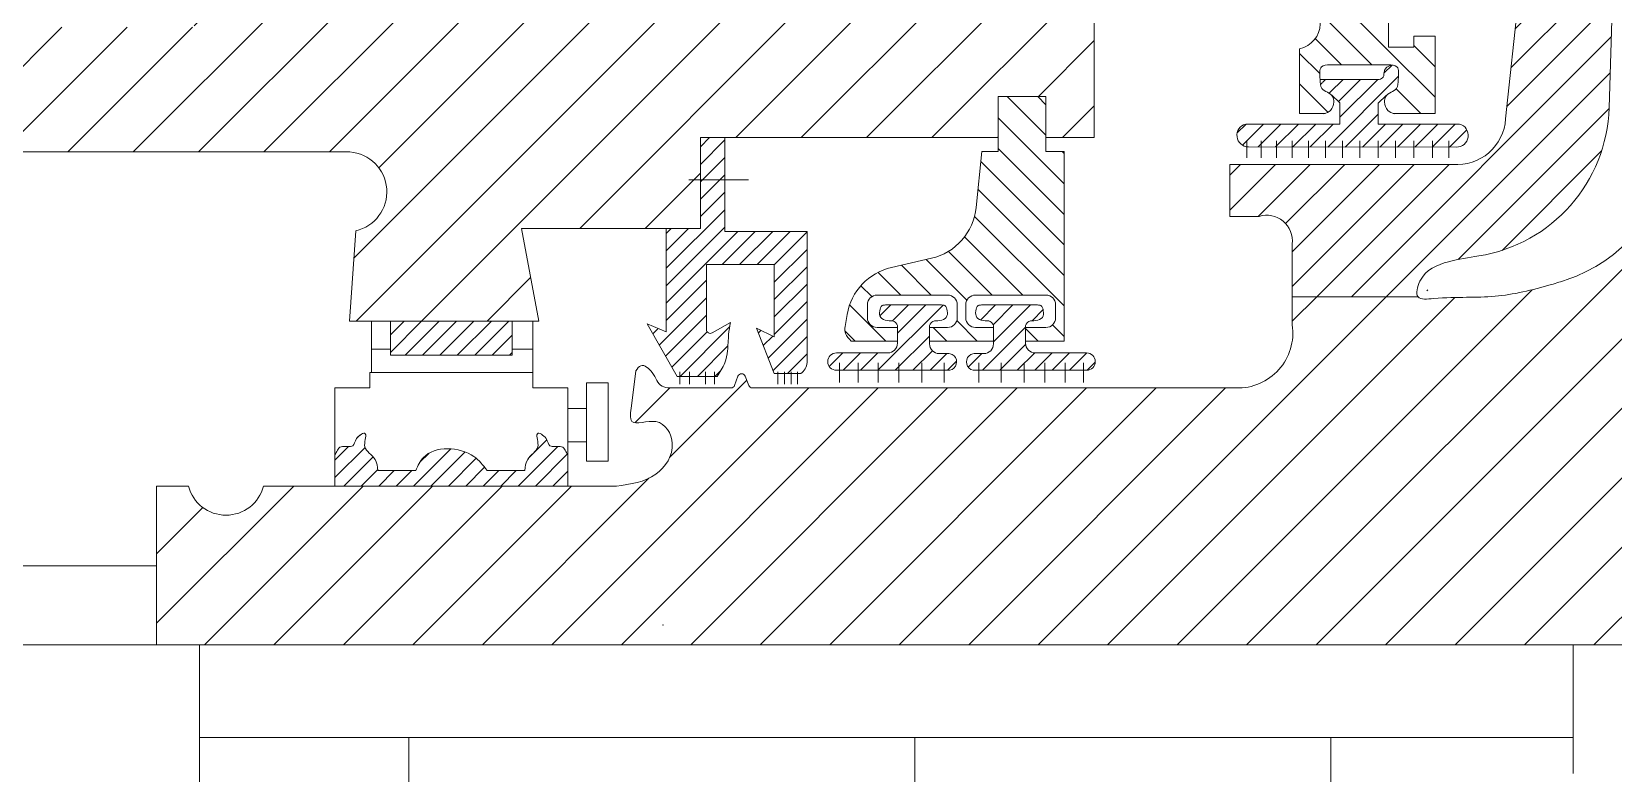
# Model space of a CAD drawing. Extents: x 0 to 420, y 0 to 297.
# Drawn here: x 233.63 to 252.95, y 191.19 to 200.25 of the extents above; entities that cross this region are included whole.
import ezdxf

# ---------------------------------------------------------------- set-up
doc = ezdxf.new("R2010")
doc.units = 0
doc.layers.get('0').update_dxf_attribs({"linetype": 'CONTINUOUS'})
pattern_1 = [(135, (-22278.84894499822, -14110.31309145952), (-0.1862814041743454, -0.1862814041743451), [])]
pattern_2 = [(45, (-22278.84894499822, -14110.31309145952), (-0.1064465166710545, 0.1064465166710544), [])]

msp = doc.modelspace()

# ---------------------------------------------------------------- hatches: boundary and pattern name
at = {"lineweight": 0}
h = msp.add_hatch(dxfattribs=at)
h.set_pattern_fill('ANSI31', color=256, scale=0.0945, style=0)
h.set_pattern_definition([(45, (-55.34396008155169, 175.7799266592022), (-0.2121585508602587, 0.2121585508602587), [])])
edge = h.paths.add_edge_path()
edge.add_spline(control_points=[(253.196506660055, 209.0008462653882), (253.2138458095129, 209.0622311244546), (253.2311849589711, 209.1236159835211), (253.2523498266754, 209.1831843504041)], knot_values=[0, 0, 0, 0, 1.002446582501522, 1.002446582501522, 1.002446582501522, 1.002446582501522], degree=3, periodic=0)
edge.add_line((253.2523498266754, 209.1831843504039), (253.2481003552102, 209.3951984292076))
edge.add_line((253.2481003552102, 209.3951984292076), (253.0062390211919, 209.3951984292076))
edge.add_line((253.0062390211919, 209.3951984292076), (253.0062390211919, 209.7382428149401))
edge.add_line((253.0062390211919, 209.7382428149404), (253.2324963981766, 209.7382428149404))
edge.add_line((253.2324963981766, 209.7382428149404), (253.2324963981766, 209.8707823175295))
edge.add_line((253.2324963981766, 209.8707823175295), (252.3508749180318, 209.8707823175295))
edge.add_line((252.3508749180318, 209.8707823175295), (252.3508749180319, 209.3484198586161))
edge.add_line((252.3508749180319, 209.3484198586164), (252.6909482857198, 208.9589441897683))
edge.add_line((252.6909482857198, 208.9589441897681), (251.636829447372, 199.1826490556299))
edge.add_arc((251.0443782614352, 199.2180728466891), 0.5935092692544636, 265.2912043167679, 356.57824940038256, ccw=False)
edge.add_line((250.9956561922377, 198.6265667920592), (248.2678240997084, 198.6265667920575))
edge.add_line((248.2678240997084, 198.6265667920576), (248.2678240997084, 197.9912055244639))
edge.add_line((248.2678240997084, 197.9912055244636), (248.6258478458344, 197.991205524462))
edge.add_arc((248.7196104707946, 197.6917167731084), 0.3138231062665551, -6.708132261792684, 107.38406581966879, ccw=False)
edge.add_line((249.0312851691512, 197.6550585621439), (249.0312851691512, 197.0103644918281))
edge.add_line((249.0312851691512, 197.0103644918281), (250.5679413967744, 197.0103644918281))
edge.add_spline(control_points=[(250.5679413967755, 197.0103644918287), (250.5373329431056, 197.0482718942323), (250.6022004969365, 197.3217399510207), (250.9224536685088, 197.4496953930476), (251.1868972949253, 197.4891182573237), (251.3096372071237, 197.5086766751241)], knot_values=[9.011791473894538, 9.011791473894538, 9.011791473894538, 9.01179147390772, 10.0167667453778, 12.25855918989858, 14.23850432097835, 14.23850432097835, 14.23850432097835, 14.23850432097835], degree=3, periodic=0)
edge.add_arc((251.0122209073867, 199.3751288027312), 1.890000000000014, 279.4549180203134, 358.2540696542253)
edge.add_line((252.9013434889318, 199.3175451948532), (253.196506660055, 209.0008462653882))
at = {"lineweight": 0, "ltscale": 0.0007}
h = msp.add_hatch(dxfattribs=at)
h.set_pattern_fill('ANSI31', color=256, scale=0.17780091442155, style=0)
h.set_pattern_definition([(45, (-22278.84894499822, -14110.31309145952), (-0.3991744375164543, 0.3991744375164539), [])])
h.paths.add_polyline_path([(238.7594276675531, 200.5465273521364), (235.6868652759452, 200.546527352132), (235.612311021324, 200.3020565969904), (229.1898445483112, 200.3020565969904), (229.1898445483112, 198.7786928296415), (237.5182685884433, 198.7786928296415, -0.8617734247833491), (237.5907524874758, 197.8146620893897), (237.5151980150386, 196.7126290624115), (238.7594276675487, 196.7126290624095)])
h.paths.add_polyline_path([(241.8015412041306, 198.9535135860285), (242.0290885674585, 198.9535135860285), (245.4383071744569, 198.9535135860285), (245.4383071744569, 199.4555806092058), (246.0219149470603, 199.4555806092058), (246.0219149470558, 198.9535135860263), (246.6131819028774, 198.9535135860285), (246.6131819028774, 201.951653481652), (246.6131819028774, 202.2105601540824), (247.1166854959279, 202.2105601540824), (247.1166854959279, 201.6182630603255), (247.5008867774544, 201.6182630603255), (247.5008867774502, 202.3753923712074, 0.414213562371451), (246.7896831197614, 203.086596028892), (245.3472345678354, 203.086596028892, 0.3264543572268774), (245.0696558980504, 202.7135709713765), (244.921944776606, 201.1891395506197, -0.3861965370606125), (244.2140564701414, 200.5465273521364), (238.7594276675531, 200.546527352132), (238.7594276675487, 196.7126290624095), (239.8271664803944, 196.7126290624137), (239.6156131531916, 197.84485467186), (241.3835861995119, 197.8448546718577), (241.8015412041394, 197.8448546718577)])
at = {"lineweight": 0}
h = msp.add_hatch(dxfattribs=at)
h.set_pattern_fill('ANSI31', color=256, scale=0.189, style=0)
h.set_pattern_definition([(45, (-55.34396008155169, 175.7799266592022), (-0.4243171017205177, 0.4243171017205176), [])])
edge = h.paths.add_edge_path()
edge.add_line((257.6912219167489, 192.7592928588522), (257.6912219167489, 194.0459089506076))
edge.add_line((257.6912219167489, 194.0459089506076), (256.9114037160248, 201.638774903199))
edge.add_line((256.9114037160251, 201.638774903199), (256.9114037160251, 202.5778924903068))
edge.add_line((256.9114037160251, 202.5778924903068), (253.9315336095485, 202.5778924903068))
edge.add_line((253.9315336095485, 202.5778924903068), (253.9315336095488, 202.1444765947642))
edge.add_line((253.9315336095485, 202.1444765947642), (254.1263673128952, 201.9358734569547))
edge.add_line((254.1263673128952, 201.9358734569547), (253.6515545851068, 198.7420452715365))
edge.add_arc((251.7805764870479, 199.0095166841852), 1.889999999999984, 288.4150253243628, 351.8642308385131, ccw=False)
edge.add_spline(control_points=[(252.3776234436701, 197.2162975309335), (252.3174305596409, 197.1962564901301), (252.030046373954, 197.105335166485), (251.4737976131552, 196.9769294016645), (251.0051870105824, 197.0183881689537), (250.5988781674152, 196.9720504813821), (250.5679413967759, 197.0103644918281)], knot_values=[14.23850432096517, 14.23850432096517, 14.23850432096517, 14.23850432096517, 15.23236291678472, 18.94095537874182, 22.91462814806791, 23.93038313544675, 23.93038313544675, 23.93038313544675, 23.93038313545993], degree=3, periodic=0)
edge.add_line((250.5679413967759, 197.0103644918281), (249.031285169151, 197.0103644918281))
edge.add_line((249.0312851691512, 197.0103644918281), (249.0312851691512, 196.665648621596))
edge.add_arc((248.3665129293858, 196.5678736166245), 0.6719241641438348, -91.77983746123579, 8.367099400640313, ccw=False)
edge.add_line((248.3456436178927, 195.8962736209438), (242.4379381920425, 195.8962736209386))
edge.add_arc((242.4379381920407, 195.9436871981177), 0.0474135771790556, 201.3462451417548, 270.0000000023888, ccw=False)
edge.add_line((242.3937772937341, 195.9264285086632), (242.3491785888903, 196.0405460304191))
edge.add_arc((242.3050176905841, 196.0232873409635), 0.04741357717906, 21.3462451428764, 160.2118592233082)
edge.add_arc((242.3050176905738, 196.0232873409352), 0.04741357717906, 159.9607615736271, 160.2118591865852, ccw=False)
edge.add_line((242.2604746180548, 196.0395342480707), (242.2195887966723, 195.9274402910176))
edge.add_arc((242.175045724142, 195.9436871981227), 0.0474135771790705, 269.99999999994805, 339.96076161312334, ccw=False)
edge.add_line((242.1750457241417, 195.8962736209438), (241.4288554785221, 195.8962736209438))
edge.add_spline(control_points=[(241.4288554785164, 195.8962736209447), (241.3942702241822, 195.8997786835927), (241.2853252507864, 195.910819775071), (241.2478411078424, 196.0762680561873), (241.08678606972, 196.2085174478973), (241.0328409527545, 196.1334906582827), (241.0138003175902, 196.1070089708022)], knot_values=[0, 0, 0, 0, 0.515473997197407, 1.623764288927799, 2.463472267092225, 2.921538751147716, 2.921538751147716, 2.921538751147716, 2.921538751147716], degree=3, periodic=0)
edge.add_line((241.0138003175867, 196.107008970799), (240.959331974019, 195.6787296427825))
edge.add_spline(control_points=[(240.959331974019, 195.6787296427562), (240.9479506724012, 195.599411955439), (240.9190864449557, 195.3982536130936), (241.3145844883175, 195.5754241322401), (241.5410989608359, 195.1767276431977), (241.2648929279117, 194.7633322318445), (240.9476409204982, 194.7206279688832), (240.7753618373935, 194.6974380407006)], knot_values=[0, 0, 0, 0, 1.007748197397605, 2.555759802715148, 4.309780615343718, 6.558903035450311, 9.231655552346483, 9.231655552346483, 9.231655552346483, 9.231655552346483], degree=3, periodic=0)
edge.add_line((240.7753618373832, 194.6974380406991), (237.3375689918425, 194.6974380406991))
edge.add_line((237.3375689918424, 194.6974380406991), (236.4649757688936, 194.6974380406991))
edge.add_arc((236.0065498291655, 194.8158051183578), 0.4734607769276399, 194.4777475832825, 345.52225241650683, ccw=False)
edge.add_line((235.5481238894371, 194.6974380407008), (235.1582813550678, 194.6974380406991))
edge.add_line((235.1582813550677, 194.6974380406991), (235.1582813550678, 192.7592928588522))
edge.add_line((235.1582813550682, 192.7592928588522), (257.6912219167489, 192.7592928588522))
at = {"lineweight": 0, "ltscale": 0.0007}
h = msp.add_hatch(dxfattribs=at)
h.set_pattern_fill('ANSI31', color=256, scale=0.08297376006339, angle=90, style=0)
h.set_pattern_definition(pattern_1)
edge = h.paths.add_edge_path()
edge.add_arc((249.055532725048, 200.3514318091041), 0.3187155787680528, -78.0647309598325, 74.8876110739094, ccw=False)
edge.add_line((249.1214451714208, 200.0396062656306), (249.1214451714208, 199.2480118876052))
edge.add_line((249.1214451714208, 199.2480118876052), (249.4327535950258, 199.2480118876052))
edge.add_spline(control_points=[(249.4327535950258, 199.2480118876052), (249.4577973993648, 199.2580103235754), (249.5155572602421, 199.2846788634255), (249.5431695024785, 199.374884547692), (249.5297989821424, 199.4967365566219), (249.3713050849585, 199.5240234855363), (249.3746087047993, 199.6769833524675), (249.3500717015317, 199.8346513477012), (249.4502981720734, 199.8418307069942), (249.4907803215646, 199.8447304987782)], knot_values=[0.0001250837086774, 0.0001250837086774, 0.0001250837086774, 0.0001250837086774, 0.0007798178692667, 0.0017006906780696, 0.0022854838850282, 0.0036729707539651, 0.0046142363945915, 0.0059269438086098, 0.0068164211152129, 0.0068164211152129, 0.0068164211152129, 0.0068164211152129], degree=3, periodic=0)
edge.add_line((249.4907803215648, 199.8447304987784), (250.2068181543404, 199.8447304987784))
edge.add_spline(control_points=[(250.2068181543404, 199.8447304987782), (250.2473003038316, 199.84183070699), (250.3475267743774, 199.8346513476971), (250.3229897711059, 199.6769833524675), (250.326293390951, 199.5240234855426), (250.1677994937709, 199.4967365566195), (250.1544289734222, 199.3748845476941), (250.1820412156587, 199.284678863421), (250.2398010765441, 199.2580103235761), (250.264844880885, 199.2480118876052)], knot_values=[0.0001250837086663, 0.0001250837086663, 0.0001250837086663, 0.0001250837086663, 0.0010145610152418, 0.0023272684292633, 0.0032685340698897, 0.0046560209388038, 0.0052408141457676, 0.0061616869545705, 0.0068164211151959, 0.0068164211151959, 0.0068164211151959, 0.0068164211151959], degree=3, periodic=0)
edge.add_line((250.264844880885, 199.2480118876052), (250.7750700391778, 199.2480118876052))
edge.add_line((250.7750700391778, 199.2480118876052), (250.7750700391778, 200.194510863229))
edge.add_line((250.7750700391778, 200.194510863229), (250.5167177494542, 200.194510863229))
edge.add_line((250.5167177494545, 200.194510863229), (250.5167177494545, 200.0568105069631))
edge.add_line((250.5167177494545, 200.0568105069631), (250.2066098950161, 200.0568105069631))
edge.add_line((250.2066098950159, 200.0568105069631), (250.2066098950159, 201.3470121269165))
edge.add_line((250.2066098950159, 201.3470121269165), (250.4129340878554, 201.3470121269165))
edge.add_line((250.4129340878554, 201.3470121269165), (250.4129340878554, 202.0605498188276))
edge.add_line((250.4129340878554, 202.0605498188276), (248.6273708433473, 202.0605498188276))
edge.add_spline(control_points=[(248.6273708433499, 202.0605498188285), (248.5647524012207, 202.0555704669692), (248.4454882133067, 202.0460867057035), (248.2183094503595, 201.9701054211592), (248.2062136850029, 201.7017735418353), (248.0549050620017, 201.6408603991763), (247.9987731325772, 201.6182630603235)], knot_values=[0, 0, 0, 0, 0.0016135877302524, 0.0030732676144958, 0.0055337058335361, 0.0069847873884543, 0.0069847873884543, 0.0069847873884543, 0.0069847873884543], degree=3, periodic=0)
edge.add_line((247.9987731325767, 201.6182630603227), (247.500886777452, 201.6182630603227))
edge.add_line((247.500886777452, 201.6182630603227), (247.1166854959291, 201.6182630603227))
edge.add_line((247.1166854959291, 201.6182630603227), (247.1166854959291, 201.9516534816494))
edge.add_line((247.1166854959291, 201.9516534816494), (246.6131819028793, 201.9516534816511))
edge.add_line((246.6131819028794, 201.9516534816511), (246.6131819028794, 200.9983275594339))
edge.add_spline(control_points=[(246.6131819028859, 200.9983275594247), (246.6639918682446, 200.9030535329896), (246.7605365432403, 200.722022118136), (246.9599131192711, 200.6793428491095), (247.0543608950052, 200.6591250175558)], knot_values=[0, 0, 0, 0, 0.0025863632722648, 0.004914382439979, 0.004914382439979, 0.004914382439979, 0.004914382439979], degree=3, periodic=0)
edge.add_line((247.054360895008, 200.6591250175548), (249.1386261039823, 200.6591250175548))
h = msp.add_hatch(dxfattribs=at)
h.set_pattern_fill('ANSI31', color=256, scale=0.04741357717908, style=0)
h.set_pattern_definition(pattern_2)
edge = h.paths.add_edge_path()
edge.add_line((249.6143820511165, 199.1192114875955), (248.4624204745378, 199.1192114875991))
edge.add_arc((248.4975603557174, 198.9816149101002), 0.1420127789626814, 104.3261757103216, 264.7366841243744)
edge.add_line((248.4845330907754, 198.8402009088245), (251.0346180875213, 198.8377281964486))
edge.add_arc((251.0382461858478, 198.9807979490716), 0.1431157476069979, 268.5473506776963, 435.2720869198931)
edge.add_line((251.0746303797497, 199.1192114875974), (250.0793518986763, 199.1192114876009))
edge.add_line((250.0793518986763, 199.1192114876009), (250.0793518986763, 199.3758858679845))
edge.add_line((250.0793518986763, 199.3758858679845), (250.1798453911699, 199.4672040373511))
edge.add_spline(control_points=[(250.1798453919823, 199.467204037926), (250.2110937024772, 199.5044017652082), (250.3261953329444, 199.5285636385579), (250.3229897711059, 199.6769833524675), (250.3447618613019, 199.816884781146), (250.2765047864406, 199.8368491954617), (250.253971798606, 199.8402021174497)], knot_values=[0.0023935696567361, 0.0023935696567361, 0.0023935696567361, 0.0023935696567361, 0.0036729707539724, 0.0046142363945988, 0.0059269438086203, 0.0064622064252614, 0.0064622064252614, 0.0064622064252614, 0.0064622064252614], degree=3, periodic=0)
edge.add_spline(control_points=[(250.2539717986148, 199.8402021174521), (250.2305610962693, 199.8338804446689), (250.190317265833, 199.8230132641912), (250.1441828160536, 199.7664198285155), (250.1596510061105, 199.6890025342835), (250.1126020401357, 199.6714159913919), (250.0943284479985, 199.6645854626996)], knot_values=[0, 0, 0, 0, 0.0005996464297665, 0.0010308135520475, 0.0017352761428859, 0.0021826399942349, 0.0021826399942349, 0.0021826399942349, 0.0021826399942349], degree=3, periodic=0)
edge.add_line((250.0943284480009, 199.664585462701), (249.3708468675826, 199.664585462701))
edge.add_spline(control_points=[(249.3708468675824, 199.6645854627035), (249.373417785127, 199.6218429539523), (249.3714490138614, 199.5306874925622), (249.4813240464434, 199.5055378684313), (249.5138885572483, 199.4715079786696)], knot_values=[0.0024441314767322, 0.0024441314767322, 0.0024441314767322, 0.0024441314767581, 0.0033853971173845, 0.0046142363946174, 0.0046142363946174, 0.0046142363946174, 0.0046142363946174], degree=3, periodic=0)
edge.add_line((249.5138885572667, 199.4715079786569), (249.6143820511165, 199.3801898080583))
edge.add_line((249.6143820511165, 199.3801898080583), (249.6143820511164, 199.1192114875955))
h = msp.add_hatch(dxfattribs=at)
h.set_pattern_fill('ANSI31', color=256, scale=0.08297376006339, angle=90, style=0)
h.set_pattern_definition(pattern_1)
edge = h.paths.add_edge_path()
edge.add_line((246.2440346175699, 198.7852279172182), (246.0219149470594, 198.7852279172182))
edge.add_line((246.0219149470594, 198.7852279172182), (246.0219149470594, 198.9535135860282))
edge.add_line((246.0219149470594, 198.9535135860282), (246.0219149470594, 199.4555806092054))
edge.add_line((246.0219149470594, 199.4555806092052), (245.4383071744573, 199.4555806092052))
edge.add_line((245.4383071744573, 199.4555806092052), (245.4383071744573, 198.9535135860282))
edge.add_line((245.4383071744573, 198.9535135860282), (245.4383071744573, 198.7852279172182))
edge.add_line((245.4383071744573, 198.7852279172182), (245.2389317363952, 198.7852279172182))
edge.add_line((245.2389317363954, 198.7852279172182), (245.1705158600992, 198.1017289397886))
edge.add_arc((244.4628485376389, 198.172563983571), 0.7112036576861998, 282.9825090222438, 354.28393088042213, ccw=False)
edge.add_line((244.6226229946197, 197.4795396220926), (244.1357458205847, 197.3672917121751))
edge.add_arc((244.2955202775639, 196.6742673506963), 0.7112036576862013, 102.9825090220789, 170.2083300877178)
edge.add_line((243.5946769835786, 196.7952190765301), (243.5691651702459, 196.6473932958857))
edge.add_spline(control_points=[(243.5691651702467, 196.6473932958796), (243.5672990819475, 196.617981791758), (243.5628752439481, 196.5482574758684), (243.6133883873117, 196.4981885457387), (243.6425937916829, 196.469239974068)], knot_values=[0, 0, 0, 0, 0.0007157442179724, 0.0016967774154933, 0.0016967774154933, 0.0016967774154933, 0.0016967774154933], degree=3, periodic=0)
edge.add_line((243.6425937916816, 196.4692399740701), (244.2088897204457, 196.4692399740684))
edge.add_line((244.2088897204458, 196.4692399740684), (244.2088897204458, 196.6355416460277))
edge.add_line((244.2088897204458, 196.6355416460277), (244.0123287182422, 196.6355416460277))
edge.add_line((244.0123287182422, 196.6355416460277), (243.960296344224, 196.635541646023))
edge.add_arc((243.9602963442119, 196.7540755889705), 0.1185339429477006, 179.9999999987849, 270.0000000058369, ccw=False)
edge.add_line((243.8417624012645, 196.754075588973), (243.8417624012676, 196.9127567375191))
edge.add_arc((243.9602963442153, 196.9127567375172), 0.1185339429477006, 89.9999999998879, 179.999999999059, ccw=False)
edge.add_line((243.9602963442153, 197.0312906804649), (244.8209001361564, 197.0312906804633))
edge.add_arc((244.8209001361567, 196.9127567375157), 0.1185339429477, 1.2151986084063537e-09, 90.000000000162, ccw=False)
edge.add_line((244.9394340791045, 196.912756737518), (244.9394340791079, 196.7540755889719))
edge.add_arc((244.8209001361602, 196.7540755889689), 0.1185339429477, -90.00000000556457, 1.4874217413307633e-09, ccw=False)
edge.add_line((244.8209001361486, 196.6355416460209), (244.76886776213, 196.6355416460261))
edge.add_line((244.76886776213, 196.6355416460261), (244.6003587252751, 196.6355416460277))
edge.add_line((244.6003587252751, 196.6355416460277), (244.6003587252727, 196.4692399740735))
edge.add_line((244.6003587252727, 196.4692399740733), (245.3822336168335, 196.4692399740667))
edge.add_line((245.3822336168335, 196.4692399740667), (245.3822336168309, 196.6355416460277))
edge.add_line((245.3822336168309, 196.6355416460277), (245.2137245799761, 196.6355416460261))
edge.add_line((245.2137245799761, 196.6355416460261), (245.1616922059579, 196.6355416460209))
edge.add_arc((245.1616922059462, 196.7540755889686), 0.1185339429477, 179.9999999987827, 270.00000000583907, ccw=False)
edge.add_line((245.0431582629982, 196.7540755889713), (245.0431582630017, 196.9127567375175))
edge.add_arc((245.1616922059494, 196.9127567375157), 0.1185339429477, 90.00000000011221, 179.999999999057, ccw=False)
edge.add_line((245.161692205949, 197.0312906804632), (246.0222959978899, 197.0312906804649))
edge.add_arc((246.022295997891, 196.9127567375172), 0.1185339429477001, 1.2151986084063537e-09, 90.00000000038841, ccw=False)
edge.add_line((246.1408299408384, 196.9127567375196), (246.1408299408418, 196.7540755889735))
edge.add_arc((246.0222959978942, 196.7540755889705), 0.1185339429477, -90.00000000556457, 1.4874217413307633e-09, ccw=False)
edge.add_line((246.0222959978827, 196.6355416460228), (245.9702636238642, 196.6355416460277))
edge.add_line((245.9702636238642, 196.6355416460277), (245.7737026216603, 196.6355416460277))
edge.add_line((245.7737026216605, 196.6355416460277), (245.7737026216605, 196.4692399740667))
edge.add_line((245.7737026216605, 196.4692399740667), (246.2440346175699, 196.4692399740701))
edge.add_line((246.2440346175699, 196.4692399740701), (246.2440346175699, 198.7852279172182))
h = msp.add_hatch(dxfattribs=at)
h.set_pattern_fill('ANSI31', color=256, scale=0.04741357717908, style=0)
h.set_pattern_definition(pattern_2)
edge = h.paths.add_edge_path()
edge.add_line((242.0994191778731, 197.8074548439678), (242.0994191778731, 198.4390286146018))
edge.add_line((242.0994191778731, 198.4390286146018), (241.8015412041394, 198.4390286146018))
edge.add_line((241.8015412041394, 198.4390286146018), (241.8015412041394, 197.8448546718577))
edge.add_line((241.8015412041394, 197.8448546718577), (241.3835861995123, 197.8448546718577))
edge.add_line((241.3835861995123, 197.8448546718577), (241.3835861995123, 196.5837273525092))
edge.add_line((241.3835861995123, 196.5837273525092), (241.1497478019577, 196.677881099039))
edge.add_line((241.1497478019577, 196.677881099039), (241.5172966216748, 196.037639138371))
edge.add_line((241.5172966216748, 196.037639138371), (242.0051521580628, 196.037639138371))
edge.add_spline(control_points=[(242.0051521580627, 196.0376391383705), (242.041002597426, 196.0910274947176), (242.1050563531486, 196.1864161370002), (242.1397165395396, 196.3660662152682), (242.1408274734507, 196.5323294928929), (242.1595375475563, 196.6472888605939), (242.1675814901739, 196.6967128528383)], knot_values=[0, 0, 0, 0, 0.0016095463289043, 0.0028757663565481, 0.0045533128050066, 0.0058184469723652, 0.0058184469723652, 0.0058184469723652, 0.0058184469723652], degree=3, periodic=0)
edge.add_line((242.1675814901739, 196.696712852838), (241.946631059924, 196.5685402595108))
edge.add_arc((241.9228398460799, 196.6095527630275), 0.0474135771790796, 179.9999999988991, 300.1178745274654, ccw=False)
edge.add_line((241.8754262689008, 196.6095527630285), (241.8754262689008, 197.402862184951))
edge.add_line((241.8754262689008, 197.402862184951), (242.7047759610104, 197.402862184951))
edge.add_line((242.7047759610103, 197.402862184951), (242.7047759610103, 196.5199394636879))
edge.add_line((242.7047759610103, 196.5199394636879), (242.4866911495572, 196.6284599875857))
edge.add_line((242.4866911495572, 196.6284599875857), (242.703943438079, 196.0717015344967))
edge.add_line((242.7039434380787, 196.0717015344967), (243.0298178490152, 196.0717015344967))
edge.add_spline(control_points=[(243.0298178490141, 196.071701534495), (243.0492681280938, 196.089570021165), (243.1121260385585, 196.1473160170151), (243.1081358557764, 196.2365545631442), (243.1053803651496, 196.2981798046921)], knot_values=[0, 0, 0, 0, 0.0006482728393746, 0.0020950381188556, 0.0020950381188556, 0.0020950381188556, 0.0020950381188556], degree=3, periodic=0)
edge.add_line((243.10538036515, 196.2981798047034), (243.10538036515, 197.8074548439678))
edge.add_line((243.10538036515, 197.8074548439678), (242.0994191778731, 197.8074548439678))
h.paths.add_polyline_path([(242.0994191778731, 198.9535135860282), (242.0290885674595, 198.9535135860282), (241.8015412041394, 198.9535135860282), (241.8015412041394, 198.4390286146018), (242.0994191778731, 198.4390286146018), (242.0994191778731, 198.5151962992876)])
h = msp.add_hatch(dxfattribs=at)
h.set_pattern_fill('ANSI31', color=256, scale=0.04741357717908, style=0)
h.set_pattern_definition(pattern_2)
edge = h.paths.add_edge_path()
edge.add_spline(control_points=[(244.6003587252714, 196.658176899938), (244.6050645593977, 196.6686415678613), (244.6140596167672, 196.6886444591572), (244.6535208929483, 196.7254609877515), (244.7265919628721, 196.708464965973), (244.8183510937454, 196.7474835311101), (244.8220283565362, 196.833256650135), (244.8017750793596, 196.907587310381), (244.7615819399993, 196.9090638755384), (244.7471599097699, 196.909593693999)], knot_values=[0, 0, 0, 0, 0.0002900386364146, 0.0005543999444001, 0.0012859858160086, 0.0020331132657548, 0.0027080502845279, 0.0033144333319902, 0.0036537774631551, 0.0036537774631551, 0.0036537774631551, 0.0036537774631551], degree=3, periodic=0)
edge.add_line((244.7471599097694, 196.9095936940003), (244.0620885359503, 196.9095936940003))
edge.add_spline(control_points=[(244.06208853595, 196.909593693999), (244.0476665057245, 196.9090638755384), (244.0074733663472, 196.907587310381), (243.9872200891793, 196.8332566501413), (243.9908973519745, 196.7474835311056), (244.0826564828479, 196.708464965973), (244.155727552776, 196.7254609877535), (244.1951888289482, 196.6886444591528), (244.2041838863264, 196.6686415678613), (244.2088897204483, 196.658176899938)], knot_values=[0, 0, 0, 0, 0.0003393441311649, 0.0009457271786272, 0.0016206641973962, 0.0023677916471678, 0.003099377518748, 0.0033637388267547, 0.0036537774631693, 0.0036537774631693, 0.0036537774631693, 0.0036537774631693], degree=3, periodic=0)
edge.add_line((244.2088897204458, 196.6581768999392), (244.2088897204458, 196.4426758755553))
edge.add_arc((244.0903557774979, 196.4426758755546), 0.1185339429477006, -90, 2.722231329244096e-10, ccw=False)
edge.add_line((244.0903557774979, 196.3241419326072), (243.4635043000481, 196.3241419326072))
edge.add_arc((243.4637803219024, 196.21787177223), 0.1062705188404757, 90.14881742615994, 269.8511850198106)
edge.add_line((243.4635043045849, 196.1116016118411), (244.8362089749029, 196.1116016118411))
edge.add_arc((244.8291434182374, 196.2139775678051), 0.102619483776361, 273.9480525483275, 446.5677062457372)
edge.add_line((244.8352871445607, 196.3164129770999), (244.7188926682204, 196.3164129770999))
edge.add_arc((244.71889266822, 196.4349469200476), 0.1185339429477006, 179.9999999991338, 270.0000000002742, ccw=False)
edge.add_line((244.6003587252723, 196.4349469200493), (244.6003587252755, 196.6581768999397))
edge = h.paths.add_edge_path()
edge.add_line((245.2636996738859, 196.3164129770999), (245.1473051975457, 196.3164129770999))
edge.add_arc((245.1534489238686, 196.2139775678051), 0.102619483776361, 93.43229375418056, 266.0519474516022)
edge.add_line((245.1463833672033, 196.1116016118411), (246.5190880375214, 196.1116016118411))
edge.add_arc((246.5188120202038, 196.21787177223), 0.1062705188404757, 270.1488149801887, 449.85118257384)
edge.add_line((246.5190880420582, 196.3241419326072), (245.8922365646087, 196.3241419326072))
edge.add_arc((245.8922365646083, 196.4426758755546), 0.1185339429477, 180, 270.0000000002742, ccw=False)
edge.add_line((245.7737026216605, 196.4426758755546), (245.7737026216605, 196.6581768999397))
edge.add_spline(control_points=[(245.7737026216559, 196.658176899938), (245.7784084557824, 196.6686415678613), (245.7874035131561, 196.6886444591572), (245.826864789337, 196.7254609877515), (245.8999358592521, 196.708464965973), (245.99169499013, 196.7474835311101), (245.9953722529164, 196.833256650135), (245.9751189757485, 196.907587310381), (245.9349258363843, 196.9090638755384), (245.9205038061544, 196.909593693999)], knot_values=[0, 0, 0, 0, 0.0002900386364146, 0.0005543999444001, 0.0012859858160086, 0.0020331132657548, 0.0027080502845279, 0.0033144333319902, 0.0036537774631551, 0.0036537774631551, 0.0036537774631551, 0.0036537774631551], degree=3, periodic=0)
edge.add_line((245.9205038061541, 196.9095936940003), (245.235432432335, 196.9095936940003))
edge.add_spline(control_points=[(245.2354324323347, 196.909593693999), (245.2210104021049, 196.9090638755384), (245.1808172627278, 196.907587310381), (245.1605639855725, 196.8332566501413), (245.164241248359, 196.7474835311056), (245.2560003792327, 196.708464965973), (245.329071449152, 196.7254609877535), (245.3685327253373, 196.6886444591528), (245.3775277827153, 196.6686415678613), (245.3822336168328, 196.658176899938)], knot_values=[0, 0, 0, 0, 0.0003393441311649, 0.0009457271786272, 0.0016206641973962, 0.0023677916471678, 0.003099377518748, 0.0033637388267547, 0.0036537774631693, 0.0036537774631693, 0.0036537774631693, 0.0036537774631693], degree=3, periodic=0)
edge.add_line((245.3822336168304, 196.6581768999389), (245.3822336168339, 196.4349469200499))
edge.add_arc((245.2636996738863, 196.4349469200476), 0.1185339429477, -90.00000000027399, 1.1361862561898306e-09, ccw=False)
h = msp.add_hatch(dxfattribs=at)
h.set_pattern_fill('ANSI31', color=256, scale=0.04741357717908, style=0)
h.set_pattern_definition(pattern_2)
h.paths.add_polyline_path([(238.0147600362514, 196.7126290624106), (238.0147600362547, 196.2968739623186), (238.7594276675512, 196.2968739623177), (238.7594276675512, 196.7126290624106)])
h.paths.add_polyline_path([(239.5040952988543, 196.2968739623169), (239.5040952988509, 196.7126290624106), (238.7594276675512, 196.7126290624106), (238.7594276675512, 196.2968739623177)])
h = msp.add_hatch(dxfattribs=at)
h.set_pattern_fill('ANSI31', color=256, scale=0.04741357717908, style=0)
h.set_pattern_definition(pattern_2)
edge = h.paths.add_edge_path()
edge.add_line((238.7594276675512, 194.6974380406991), (238.7594276675512, 195.1519886186171))
edge.add_spline(control_points=[(238.7594276675512, 195.1519886186171), (238.6284665986528, 195.162049715972), (238.4268925643107, 195.113337567744), (238.3504319751744, 194.9463609816822), (238.3239035515515, 194.8884275330966)], knot_values=[0, 0, 0, 0, 0.0029459300903968, 0.0045110711288546, 0.0045110711288546, 0.0045110711288546, 0.0045110711288546], degree=3, periodic=0)
edge.add_line((238.323903551551, 194.8884275330961), (237.8625008423017, 194.8884275330961))
edge.add_spline(control_points=[(237.8625008423009, 194.8884275330987), (237.8573298546764, 194.9363617793465), (237.8448858954016, 195.0517153350793), (237.6830564311359, 195.1397770114055), (237.7073830207184, 195.2549056142155), (237.7270838751698, 195.3796366451929), (237.5810361673091, 195.2900957660522), (237.5731173029164, 195.1507134787926), (237.3931515779549, 195.2152841982624), (237.3555407074274, 195.11807801035), (237.3375689918419, 195.0716296847155)], knot_values=[0, 0, 0, 0, 0.0011851724410397, 0.0028521123400914, 0.0036016344016055, 0.0041999211385793, 0.0052272972191137, 0.0060750564333654, 0.0072768937895482, 0.0083766905574607, 0.0083766905574607, 0.0083766905574607, 0.0083766905574607], degree=3, periodic=0)
edge.add_line((237.3375689918424, 195.0716296847158), (237.3375689918424, 194.6974380406991))
edge.add_line((237.3375689918424, 194.6974380406991), (238.7594276675512, 194.6974380406991))
edge = h.paths.add_edge_path()
edge.add_line((239.6563544928075, 194.8884275330942), (239.1949517835505, 194.8884275330942))
edge.add_spline(control_points=[(239.1949517835505, 194.8884275330945), (239.1475549799133, 194.9509042805891), (239.0465458073233, 195.084050908348), (238.8592373690445, 195.1443207282119), (238.7594276675512, 195.1519886186171)], knot_values=[0.0045110711288546, 0.0045110711288546, 0.0045110711288546, 0.0045110711288546, 0.0064959638489178, 0.0087411532431093, 0.0087411532431093, 0.0087411532431093, 0.0087411532431093], degree=3, periodic=0)
edge.add_line((238.7594276675512, 195.1519886186171), (238.7594276675512, 194.6974380406991))
edge.add_line((238.7594276675512, 194.6974380406991), (240.1812863432602, 194.6974380406991))
edge.add_line((240.1812863432601, 194.6974380406991), (240.1812863432601, 195.0716296847155))
edge.add_spline(control_points=[(240.1812863432598, 195.0716296847155), (240.163314627679, 195.11807801035), (240.1257037571384, 195.2152841982561), (239.9457380321769, 195.1507134787948), (239.9378191677841, 195.2900957660479), (239.7917714599279, 195.3796366451905), (239.8114723143833, 195.254905614209), (239.8357989039617, 195.1397770114055), (239.6739694396917, 195.051715335075), (239.6615254804214, 194.9363617793443), (239.6563544928055, 194.8884275330966)], knot_values=[0, 0, 0, 0, 0.0010997967679222, 0.0023016341241073, 0.0031493933383465, 0.004176769418874, 0.0047750561558194, 0.0055245782173619, 0.0071915181163915, 0.0083766905574305, 0.0083766905574305, 0.0083766905574305, 0.0083766905574305], degree=3, periodic=0)

# ---------------------------------------------------------------- linework, layer by layer
for p, q in [((252.6909482857194, 208.9589441897683), (251.636829447378, 199.1826490556846)), ((252.9013434889318, 199.3175451948531), (253.196506660055, 209.0008462653882)), ((246.6131819028794, 201.9516534816512), (246.6131819028794, 198.9535135860282)), ((250.2066098950159, 201.3470121269167), (250.2066098950159, 200.0568105069632)), ((250.5167177494545, 200.194510863229), (250.7750700391778, 200.194510863229)), ((250.5167177494545, 200.0568105069632), (250.5167177494545, 200.194510863229)), ((250.7750700391778, 200.194510863229), (250.7750700391778, 199.2480118876052)), ((249.1214451714208, 199.2480118876052), (249.1214451714208, 200.0396062656306)), ((250.2066098950159, 200.0568105069632), (250.5167177494545, 200.0568105069632)), ((249.4907803215628, 199.8447304987784), (250.2068181543438, 199.8447304987784)), ((249.3708468675805, 199.664585462701), (250.0943284480075, 199.664585462701)), ((249.3708468675841, 199.664585462701), (250.0943284480075, 199.664585462701)), ((245.4383071744573, 199.4555806092054), (245.4383071744573, 198.9535135860282)), ((246.0219149470594, 199.4555806092054), (245.4383071744573, 199.4555806092054)), ((246.0219149470594, 198.9535135860282), (246.0219149470594, 199.4555806092054)), ((249.6143820511165, 199.3801898080583), (249.5138885572779, 199.4715079786469)), ((250.0793518986763, 199.3758858679847), (250.1798453925145, 199.4672040385732)), ((249.4327535950685, 199.2480118876052), (249.1214451714208, 199.2480118876052)), ((249.6143820511165, 199.1192114875991), (249.6143820511165, 199.3801898080583)), ((250.0793518986763, 199.3758858679847), (250.0793518986763, 199.1192114875991)), ((250.7750700391778, 199.2480118876052), (250.2648448808411, 199.2480118876052)), ((248.4624204745343, 199.1192114875991), (249.6143820511165, 199.1192114875958)), ((250.0793518986763, 199.1192114876009), (251.0746303797481, 199.1192114875974)), ((242.0290885674595, 198.9535135860282), (241.8015412041394, 198.9535135860282)), ((241.8015412041394, 197.8448546718577), (241.8015412041394, 198.9535135860282)), ((245.4383071744573, 198.9535135860282), (242.0290885674595, 198.9535135860282)), ((242.0994191778731, 198.515196299288), (242.0994191778731, 198.9535135860282)), ((245.4383071744573, 198.9535135860282), (245.4383071744573, 198.7852279172182)), ((246.0219149470594, 198.9535135860282), (246.0219149470594, 198.7852279172182)), ((246.6131819028794, 198.9535135860282), (246.0219149470594, 198.9535135860282)), ((248.4748995503685, 198.9146880150747), (248.4748995503685, 198.7078385652806)), ((248.4845330907743, 198.8402009088245), (251.0346180875212, 198.8377281964486)), ((248.6523472008654, 198.9146880150747), (248.6523472008654, 198.7078385652806)), ((248.8371885034666, 198.9146880150747), (248.8371885034666, 198.7078385652806)), ((249.0294766499182, 198.9146880150747), (249.0294766499182, 198.7078385652806)), ((249.2291584484739, 198.9146880150747), (249.2291584484739, 198.7078385652806)), ((249.4361807073873, 198.9146880150747), (249.4361807073873, 198.7078385652806)), ((249.6432561580472, 198.9146880150747), (249.6432561580472, 198.7078385652806)), ((249.857725260811, 198.9146880150747), (249.857725260811, 198.7078385652806)), ((250.0795880156789, 198.9146880150747), (250.0795880156789, 198.7078385652806)), ((250.2940039267099, 198.9146880150747), (250.2940039267099, 198.7078385652806)), ((250.5158666815912, 198.9146880150747), (250.5158666815912, 198.7078385652806)), ((250.7451230885633, 198.9146880150747), (250.7451230885633, 198.7078385652806)), ((250.9447516953724, 198.9146880150747), (250.9447516953724, 198.7078385652806)), ((227.1113841592443, 198.7786928296412), (237.5182685884253, 198.7786928296412)), ((245.2389317363954, 198.7852279172182), (245.1705158600992, 198.1017289397887)), ((245.4383071744573, 198.7852279172182), (245.2389317363954, 198.7852279172182)), ((246.0219149470594, 198.7852279172182), (246.2440346175699, 198.7852279172182)), ((246.2440346175699, 198.7852279172182), (246.2440346175699, 196.4692399740701)), ((248.2678240997084, 198.6265667920576), (248.2678240997084, 197.9912055244639)), ((248.2678240997084, 198.6265667920576), (250.9956561922374, 198.6265667920592)), ((241.661402948992, 198.4390286146018), (242.3909279806572, 198.4390286146018)), ((242.0994191778731, 198.515196299288), (242.0994191778731, 197.8074548439678)), ((248.2678240997084, 197.9912055244639), (248.6258478458394, 197.9912055244621)), ((237.5151980150379, 196.7126290624109), (237.5907524874759, 197.8146620893894)), ((239.6156131531943, 197.8448546718577), (239.8271664803946, 196.7126290624109)), ((241.3835861995123, 197.8448546718577), (239.6156131531943, 197.8448546718577)), ((241.3835861995123, 197.8448546718577), (241.3835861995123, 196.5837273525092)), ((241.3835861995123, 197.8448546718577), (241.8015412041394, 197.8448546718577)), ((242.0994191778731, 197.8074548439678), (243.10538036515, 197.8074548439678)), ((243.10538036515, 197.8074548439678), (243.10538036515, 196.298179804692)), ((244.1357458205863, 197.3672917121756), (244.6226229946183, 197.4795396220923)), ((249.0312851691512, 197.6550585621444), (249.0312851691512, 196.665648621659)), ((241.8754262689008, 196.6095527630285), (241.8754262689008, 197.4028621849512)), ((241.8754262689008, 197.4028621849512), (242.7047759610103, 197.4028621849512)), ((242.7047759610103, 197.4028621849512), (242.7047759610103, 196.5199394636879)), ((243.8417624012676, 196.9127567375167), (243.8417624012645, 196.7540755889712)), ((243.9602963442157, 197.0312906804649), (244.8209001361564, 197.0312906804635)), ((244.0620885359475, 196.9095936940004), (244.7471599097739, 196.9095936940004)), ((244.9394340791045, 196.9127567375152), (244.9394340791079, 196.7540755889695)), ((245.0431582630018, 196.9127567375152), (245.0431582629982, 196.7540755889695)), ((246.0222959978903, 197.0312906804649), (245.16169220595, 197.0312906804635)), ((245.9205038061587, 196.9095936940004), (245.2354324323323, 196.9095936940004)), ((246.1408299408384, 196.9127567375167), (246.1408299408418, 196.7540755889712)), ((250.5679413967759, 197.0103644918281), (249.0312851691512, 197.0103644918281)), ((239.8271664803946, 196.7126290624109), (237.5151980150379, 196.7126290624109)), ((237.7826590778541, 196.0843179808358), (237.7826590778574, 196.7126290624109)), ((238.0147600362514, 196.7126290624109), (238.0147600362547, 196.2968739623205)), ((239.5040952988509, 196.7126290624109), (239.5040952988543, 196.2968739623205)), ((239.7533574389199, 196.0843179808358), (239.7533574389199, 196.7126290624109)), ((242.1675814901747, 196.6967128528383), (241.9466310599234, 196.5685402595102)), ((243.5691651702451, 196.6473932958805), (243.5946769835808, 196.7952190765436)), ((241.1497478019577, 196.6778810990391), (241.5172966216748, 196.037639138371)), ((241.3835861995123, 196.5837273525092), (241.1497478019577, 196.6778810990391)), ((242.4866911495572, 196.6284599875858), (242.7039434380787, 196.0717015344967)), ((242.7047759610103, 196.5199394636879), (242.4866911495572, 196.6284599875858)), ((243.9602963442125, 196.635541646023), (244.0123287182422, 196.6355416460277)), ((244.0123287182422, 196.6355416460277), (244.2088897204458, 196.6355416460277)), ((244.2088897204458, 196.4426758755554), (244.2088897204458, 196.6581768999382)), ((244.6003587252755, 196.6581768999382), (244.6003587252723, 196.4349469200483)), ((244.76886776213, 196.6355416460261), (244.6003587252755, 196.6355416460277)), ((244.76886776213, 196.6355416460261), (244.8209001361596, 196.6355416460209)), ((245.2137245799761, 196.6355416460261), (245.1616922059464, 196.6355416460209)), ((245.2137245799761, 196.6355416460261), (245.3822336168273, 196.6355416460277)), ((245.3822336168304, 196.6581768999382), (245.3822336168343, 196.4349469200483)), ((245.7737026216605, 196.4426758755554), (245.7737026216605, 196.6581768999382)), ((245.9702636238642, 196.6355416460277), (245.7737026216605, 196.6355416460277)), ((246.0222959978937, 196.635541646023), (245.9702636238642, 196.6355416460277)), ((237.7826590778574, 196.369070679267), (238.0147600362514, 196.369070679267)), ((239.5040952988509, 196.3690706792654), (239.7533574389167, 196.3690706792654)), ((244.0903557774974, 196.3241419326072), (243.4635043000463, 196.3241419326072)), ((244.2088897204458, 196.4692399740685), (243.6425937916821, 196.4692399740701)), ((245.3822336168304, 196.4692399740667), (244.6003587252755, 196.4692399740735)), ((244.7188926682204, 196.3164129770999), (244.8352871445704, 196.3164129770999)), ((245.2636996738859, 196.3164129770999), (245.147305197536, 196.3164129770999)), ((246.2440346175699, 196.4692399740701), (245.7737026216569, 196.4692399740667)), ((245.8922365646087, 196.3241419326072), (246.5190880420597, 196.3241419326072)), ((238.0147600362514, 196.2968739623186), (239.5040952988543, 196.2968739623169)), ((243.4635043000463, 196.1116016118412), (244.836208974906, 196.1116016118412)), ((243.5006298196752, 195.9611715079793), (243.500629819672, 196.2031169909726)), ((243.7271379502288, 195.9611715079811), (243.7271379502253, 196.203116990971)), ((243.9733423596933, 195.9611715079811), (243.9733423596897, 196.203116990971)), ((244.2244709927327, 195.9611715079793), (244.2244709927327, 196.2031169909726)), ((244.505143736452, 195.9611715079793), (244.505143736452, 196.2031169909726)), ((244.7808928719704, 195.9611715079793), (244.7808928719738, 196.2031169909726)), ((246.5190880420597, 196.1116016118412), (245.1463833672, 196.1116016118412)), ((245.2016994701359, 195.9611715079793), (245.2016994701292, 196.2031169909726)), ((245.477448605654, 195.9611715079793), (245.477448605654, 196.2031169909726)), ((245.7581213493738, 195.9611715079793), (245.758121349377, 196.2031169909726)), ((246.0092499824127, 195.9611715079811), (246.0092499824127, 196.203116990971)), ((246.2554543918776, 195.9611715079811), (246.2554543918776, 196.203116990971)), ((246.4819625224309, 195.9611715079793), (246.4819625224276, 196.2031169909726)), ((237.7654978961825, 196.0843179808358), (237.7654978961825, 195.8975826311909)), ((238.0147600362514, 196.0843179808358), (237.7654978961825, 196.0843179808358)), ((237.7826590778541, 196.0843179808358), (239.7361962572449, 196.0843179808358)), ((239.5040952988509, 196.0843179808358), (239.7533574389199, 196.0843179808358)), ((239.7533574389199, 196.0843179808358), (239.7533574389199, 195.8975826311909)), ((240.4100491662265, 195.9600068091321), (240.6766294439119, 195.9600068091321)), ((240.4100491662265, 195.6443646170233), (240.4100491662265, 195.9600068091321)), ((240.6766294439119, 195.9600068091321), (240.6766294439119, 195.0032161003988)), ((240.9593319740159, 195.6787296427575), (241.0138003175868, 196.1070089708014)), ((241.5172966216748, 196.037639138371), (242.0051521580669, 196.037639138371)), ((241.5513560597777, 196.0934249269739), (241.5513560597777, 195.9438675935784)), ((241.6670480981064, 196.0934249269739), (241.6670480981064, 195.9438675935784)), ((241.8643894600178, 196.0934249269739), (241.8643894600178, 195.9438675935784)), ((241.9732729554, 196.0934249269739), (241.9732729554, 195.9438675935784)), ((242.2195887966732, 195.9274402910203), (242.2604746180545, 196.03953424807)), ((242.3491785888888, 196.0405460304226), (242.3937772937352, 195.9264285086608)), ((242.7039434380787, 196.0717015344967), (243.0298178490139, 196.0717015344967)), ((242.7489681254476, 196.0934249269739), (242.7489681254476, 195.9438675935784)), ((242.8306174490443, 196.0934249269739), (242.8306174490443, 195.9438675935784)), ((242.912266772641, 196.0934249269739), (242.912266772641, 195.9438675935784)), ((242.9871075532909, 196.0934249269739), (242.9871075532909, 195.9438675935784)), ((237.7654978961825, 195.8975826311909), (237.337568991846, 195.8975826311909)), ((237.3375689918424, 195.8975826311927), (237.3375689918424, 194.6974380406992)), ((239.7533574389199, 195.8975826311909), (240.1812863432567, 195.8975826311909)), ((240.1812863432601, 195.8975826311927), (240.1812863432601, 194.6974380406992)), ((241.4288554785164, 195.8962736209438), (242.1750457241426, 195.8962736209438)), ((242.4379381920425, 195.8962736209386), (248.3456436178938, 195.8962736209438)), ((240.1812863432601, 195.7079315171357), (240.1812863432601, 194.6974380406992)), ((240.4100491662265, 195.6443646170233), (240.1812863432601, 195.644364617025)), ((240.4100491662265, 195.6443646170233), (240.4100491662265, 195.23994774448)), ((240.4100491662265, 195.23994774448), (240.1812863432601, 195.2399477444782)), ((240.4100491662265, 195.23994774448), (240.4100491662265, 195.0032161003988)), ((240.4100491662265, 195.0032161003988), (240.6470085193153, 195.0032161003988)), ((240.6766294439119, 195.0032161003988), (240.6470085193153, 195.0032161003988)), ((237.8625008423009, 194.8884275330961), (238.3239035515515, 194.8884275330961)), ((239.6563544928014, 194.8884275330944), (239.1949517835513, 194.8884275330944)), ((235.1582813550682, 194.6974380406992), (235.1582813550682, 192.7592928588523)), ((235.548123889438, 194.697438040701), (235.1582813550682, 194.6974380406992)), ((237.3375689918424, 194.6974380406992), (236.4649757688932, 194.6974380406992)), ((237.3375689918424, 194.6974380406992), (240.7753618373908, 194.6974380406992)), ((235.1582813550682, 193.7237316507306), (232.6577685658591, 193.7237316507306)), ((108.4259278315213, 192.7592928588523), (235.1582813550677, 192.7592928588523)), ((235.1582813550682, 192.7592928588523), (375.7076405164433, 192.7592928588523)), ((235.6822324660373, 188.1908659135891), (235.6822324660373, 192.7592928588523)), ((252.4611450892547, 191.6281463669314), (252.4611450892547, 192.7592928588523)), ((252.4611450892547, 191.6281463669314), (235.6822324660341, 191.6281463669332)), ((238.2414138813806, 164.5836645604169), (238.2414138813772, 191.6281463669332)), ((244.4198650659534, 159.7190227263052), (244.4198650659534, 191.6281463669314)), ((249.5015500756192, 191.6281463669317), (249.5015500756192, 189.6909477777224)), ((252.4611450892547, 191.6281463669314), (252.4611450892547, 191.1863294295166))]:
    msp.add_line(p, q, dxfattribs=at)
for centre, radius, start, end in [((249.055532725048, 200.3514318091041), 0.3187155787680527, 281.9352690401692, 74.88761106748075), ((248.4975603557174, 198.9816149101002), 0.1420127789626797, 104.3261757103219, 269.2072210662555), ((251.0443782614352, 199.2180728466891), 0.5935092692544596, 265.2912043167607, 356.5782494053228), ((251.0382461858478, 198.9807979490718), 0.1431157476069995, 268.5473506776597, 75.27208692988754), ((237.4825397647324, 198.2912660944602), 0.4887344585897957, 282.7921061698735, 85.80766494706542), ((244.4628485376394, 198.1725639835723), 0.7112036576862, 282.982509022015, 354.2839308803017), ((248.7196104707946, 197.6917167731086), 0.3138231062665631, 353.2918677382643, 107.3840658187556), ((244.2955202775654, 196.6742673506975), 0.7112036576862, 102.982509022169, 170.2083300866845), ((243.9602963442157, 196.9127567375167), 0.1185339429477, 90, 180), ((244.8209001361564, 196.9127567375152), 0.1185339429477, 0, 90), ((245.16169220595, 196.9127567375152), 0.1185339429477, 90, 180), ((246.0222959978903, 196.9127567375167), 0.1185339429477, 0, 90), ((243.9602963442125, 196.7540755889712), 0.1185339429477, 180, 270), ((244.8209001361596, 196.7540755889695), 0.1185339429477, 270, 0), ((245.1616922059464, 196.7540755889695), 0.1185339429477, 180, 270), ((246.0222959978937, 196.7540755889712), 0.1185339429477, 270, 0), ((241.9228398460814, 196.6095527630285), 0.04741357717908, 180, 300.1178745246722), ((248.3665129293858, 196.5678736166245), 0.671924164143832, 268.2201625388353, 8.367099405928965), ((243.4637803219024, 196.21787177223), 0.1062705188404767, 90.14881742704858, 269.8511825711536), ((244.0903557774974, 196.4426758755554), 0.1185339429477, 270, 0), ((244.7188926682204, 196.4349469200483), 0.1185339429477, 180, 270), ((244.8291434182374, 196.2139775678052), 0.1026194837763609, 266.0519474516773, 93.43229371825024), ((245.1534489238686, 196.2139775678052), 0.1026194837763609, 86.56770628174976, 273.9480525483227), ((245.2636996738859, 196.4349469200483), 0.1185339429477, 270, 0), ((245.8922365646087, 196.4426758755554), 0.1185339429477, 180, 270), ((246.5188120202038, 196.21787177223), 0.1062705188404767, 270.1488174288463, 89.85118257295143), ((242.1750457241426, 195.9436871981227), 0.04741357717908, 270, 339.9607616159928), ((242.3050176905849, 196.0232873409659), 0.04741357717908, 21.34624514518967, 159.9607616149407), ((242.4379381920425, 195.9436871981177), 0.04741357717908, 201.3462451441863, 270.0000000000196), ((236.0065498291655, 194.8158051183578), 0.4734607769276506, 194.4777475832989, 345.5222524165082)]:
    msp.add_arc(centre, radius, start, end, dxfattribs=at)
at = {"lineweight": 0}
for centre, start, end in [((251.0122209073867, 199.3751288027314), 279.0538753642435, 358.2540696542151), ((251.7805764870479, 199.0095166841852), 288.4150253243588, 351.864230838672)]:
    msp.add_arc(centre, 1.889999999999997, start, end, dxfattribs=at)
at = {"lineweight": 0, "ltscale": 0.0007}
for points, knots in [([(249.4183240469599, 199.2423605259734), (249.4483894538631, 199.2540225662524), (249.5139585556595, 199.2794560988391), (249.5431695024815, 199.3748845476932), (249.5297989821441, 199.4967365566221), (249.3713050849554, 199.5240234855382), (249.3746087047991, 199.6769833524649), (249.3500717015307, 199.8346513477), (249.4502981720731, 199.8418307069911), (249.4907803215646, 199.8447304987777)], [0, 0, 0, 0, 0.0924348868259669, 0.2015895718073009, 0.2709074164372732, 0.4353717058014674, 0.5469436335480335, 0.7025440192677748, 0.8079772715808946, 0.8079772715808946, 0.8079772715808946, 0.8079772715808946]), ([(250.0943284479983, 199.6645854627007), (250.1126020401353, 199.6714159913915), (250.1596510061031, 199.6890025342837), (250.1441828160571, 199.7664198285108), (250.1903172658343, 199.8230132641946), (250.230561096269, 199.8338804446704), (250.2539717986145, 199.8402021174512)], [0, 0, 0, 0, 0.0530278012319064, 0.1365305297827834, 0.1876384688562576, 0.2587169245535967, 0.2587169245535967, 0.2587169245535967, 0.2587169245535967]), ([(250.2792744289494, 199.2423605259734), (250.2492090220445, 199.2540225662519), (250.183639920246, 199.2794560988373), (250.1544289734209, 199.374884547694), (250.1677994937689, 199.4967365566196), (250.3262933909478, 199.5240234855404), (250.3229897711074, 199.6769833524645), (250.3475267743738, 199.8346513477001), (250.2473003038316, 199.8418307069911), (250.2068181543402, 199.8447304987777)], [0, 0, 0, 0, 0.0924348868300007, 0.2015895718112946, 0.2709074164421059, 0.4353717058026011, 0.5469436335493345, 0.702544019269166, 0.8079772715822858, 0.8079772715822858, 0.8079772715822858, 0.8079772715822858]), ([(251.3096372071237, 197.5086766751236), (251.1868972949253, 197.4891182573241), (250.9224536685088, 197.4496953930465), (250.6022004969365, 197.32173995102), (250.5170390548185, 196.9627171003973), (251.0051870105822, 197.0183881689537), (251.4737976131552, 196.9769294016636), (252.030046373954, 197.1053351664846), (252.3174305596409, 197.1962564901304), (252.3776234436701, 197.2162975309344)], [9.011791473894533, 9.011791473894533, 9.011791473894533, 9.011791473894533, 10.99173660497431, 13.23352904949509, 14.23850432096517, 15.25425930835719, 19.22793207768328, 22.93652453964039, 23.93038313545993, 23.93038313545993, 23.93038313545993, 23.93038313545993]), ([(244.06208853595, 196.9095936939982), (244.0476665057214, 196.9090638755364), (244.0074733663529, 196.9075873103833), (243.9872200891797, 196.8332566501407), (243.9908973519765, 196.7474835311131), (244.0826564828479, 196.7084649659682), (244.1557275527667, 196.7254609877507), (244.1951888289509, 196.688644459153), (244.2041838863264, 196.66864156786), (244.2088897204483, 196.6581768999372)], [0, 0, 0, 0, 0.040223797884311, 0.1121007714357262, 0.1921037175104219, 0.2806636800161378, 0.3673814379786584, 0.39871722618135, 0.4330966493627684, 0.4330966493627684, 0.4330966493627684, 0.4330966493627684]), ([(244.7471599097701, 196.9095936939982), (244.7615819399985, 196.9090638755364), (244.8017750793667, 196.9075873103832), (244.8220283565409, 196.8332566501401), (244.8183510937373, 196.7474835311154), (244.7265919628705, 196.7084649659658), (244.6535208929486, 196.7254609877542), (244.6140596167686, 196.6886444591515), (244.6050645593932, 196.6686415678598), (244.6003587252712, 196.6581768999372)], [0, 0, 0, 0, 0.0402237978838072, 0.1121007714351266, 0.1921037175103934, 0.2806636800121938, 0.3673814379794051, 0.3987172261789265, 0.433096649360318, 0.433096649360318, 0.433096649360318, 0.433096649360318]), ([(245.2354324323344, 196.9095936939982), (245.221010402106, 196.9090638755364), (245.1808172627376, 196.9075873103831), (245.1605639855637, 196.8332566501408), (245.1642412483612, 196.7474835311132), (245.2560003792326, 196.708464965968), (245.3290714491516, 196.725460987751), (245.368532725336, 196.6886444591531), (245.3775277827111, 196.66864156786), (245.3822336168328, 196.6581768999372)], [0, 0, 0, 0, 0.0402237978838632, 0.1121007714355179, 0.192103717510255, 0.2806636800158184, 0.3673814379791302, 0.3987172261816949, 0.4330966493628706, 0.4330966493628706, 0.4330966493628706, 0.4330966493628706]), ([(245.9205038061544, 196.9095936939982), (245.9349258363829, 196.9090638755364), (245.9751189757513, 196.9075873103833), (245.9953722529265, 196.8332566501402), (245.9916949901219, 196.7474835311154), (245.8999358592554, 196.708464965966), (245.8268647893337, 196.7254609877538), (245.7874035131529, 196.6886444591518), (245.7784084557776, 196.6686415678599), (245.7737026216558, 196.6581768999372)], [0, 0, 0, 0, 0.040223797884255, 0.11210077143579, 0.1921037175111396, 0.28066368001294, 0.3673814379798123, 0.3987172261798832, 0.4330966493611128, 0.4330966493611128, 0.4330966493611128, 0.4330966493611128]), ([(242.0051521580624, 196.0376391383714), (242.0410025974257, 196.0910274947164), (242.1050563531562, 196.1864161370008), (242.1397165395314, 196.3660662152715), (242.1408274734503, 196.5323294928948), (242.1595375475536, 196.6472888605935), (242.1675814901735, 196.6967128528377)], [0, 0, 0, 0, 0.1907858727226616, 0.3408759252388081, 0.5397221202527384, 0.6896834614672027, 0.6896834614672027, 0.6896834614672027, 0.6896834614672027]), ([(243.5691651702468, 196.6473932958797), (243.5672990819536, 196.6179817917579), (243.5628752439519, 196.548257475869), (243.6133883873119, 196.4981885457392), (243.6425937916829, 196.4692399740685)], [0, 0, 0, 0, 0.0848399842980207, 0.2011257173625957, 0.2011257173625957, 0.2011257173625957, 0.2011257173625957]), ([(241.0138003175902, 196.107008970803), (241.0328409527543, 196.1334906582835), (241.0867860697201, 196.2085174478984), (241.2478411078421, 196.0762680561871), (241.2853252507868, 195.9108197750721), (241.3942702241824, 195.8997786835925), (241.4288554785164, 195.8962736209445)], [0, 0, 0, 0, 0.0865745654865262, 0.2452793733602235, 0.4547462384966931, 0.5521708239672999, 0.5521708239672999, 0.5521708239672999, 0.5521708239672999]), ([(243.0298178490139, 196.0717015344949), (243.0492681280938, 196.0895700211628), (243.1121260385574, 196.147316017016), (243.1081358557784, 196.2365545631436), (243.1053803651496, 196.2981798046916)], [0, 0, 0, 0, 0.0768423357598916, 0.248333128854026, 0.248333128854026, 0.248333128854026, 0.248333128854026]), ([(240.7753618373935, 194.6974380407017), (240.9476409204984, 194.7206279688844), (241.264892927911, 194.7633322318461), (241.5410989608357, 195.1767276431974), (241.3145844883182, 195.5754241322418), (240.9190864449557, 195.3982536130923), (240.9479506724011, 195.5994119554379), (240.959331974019, 195.6787296427555)], [0, 0, 0, 0, 0.5051502256933276, 0.9302343630917771, 1.261744296679627, 1.554318490084536, 1.74478289939302, 1.74478289939302, 1.74478289939302, 1.74478289939302]), ([(237.3375689918419, 195.0716296847152), (237.3555407074232, 195.1180780103499), (237.393151577956, 195.2152841982627), (237.5731173029239, 195.1507134787933), (237.5810361673089, 195.2900957660528), (237.7270838751742, 195.3796366451974), (237.7073830207113, 195.2549056142098), (237.6830564311413, 195.1397770114085), (237.8448858953976, 195.0517153350764), (237.857329854681, 194.9363617793434), (237.8625008423006, 194.8884275330974)], [0, 0, 0, 0, 0.1303632473433076, 0.2728217679540119, 0.3733100102877922, 0.4950889480044351, 0.566006233952079, 0.6548500392295608, 0.8524389981213623, 0.9929221606318069, 0.9929221606318069, 0.9929221606318069, 0.9929221606318069]), ([(240.1812863432598, 195.0716296847152), (240.1633146276779, 195.1180780103473), (240.1257037571432, 195.215284198256), (239.9457380321806, 195.1507134787955), (239.937819167787, 195.2900957660489), (239.7917714599247, 195.3796366451921), (239.8114723143863, 195.2549056142067), (239.8357989039583, 195.1397770114058), (239.6739694396968, 195.0517153350771), (239.6615254804218, 194.9363617793436), (239.6563544928057, 194.8884275330974)], [0, 0, 0, 0, 0.1303632473394132, 0.2728217679502636, 0.3733100102843939, 0.4950889480000108, 0.566006233943164, 0.6548500392251527, 0.8524389981134621, 0.9929221606217383, 0.9929221606217383, 0.9929221606217383, 0.9929221606217383]), ([(238.3239035515518, 194.8884275330974), (238.350431975174, 194.9463609816823), (238.4649474960475, 195.1964428989183), (238.9762006100172, 195.1767773960514), (239.1475549799142, 194.9509042805902), (239.1949517835505, 194.8884275330952)], [0, 0, 0, 0, 0.1855223385553262, 0.8008461993777297, 1.036123359811441, 1.036123359811441, 1.036123359811441, 1.036123359811441])]:
    msp.add_open_spline(points, degree=3, knots=knots, dxfattribs=at)
at = {"linetype": 'ByBlock', "lineweight": 0}
msp.add_point((241.3451926264122, 193.0010905475042), dxfattribs=at)

doc.saveas('drawing.dxf')
